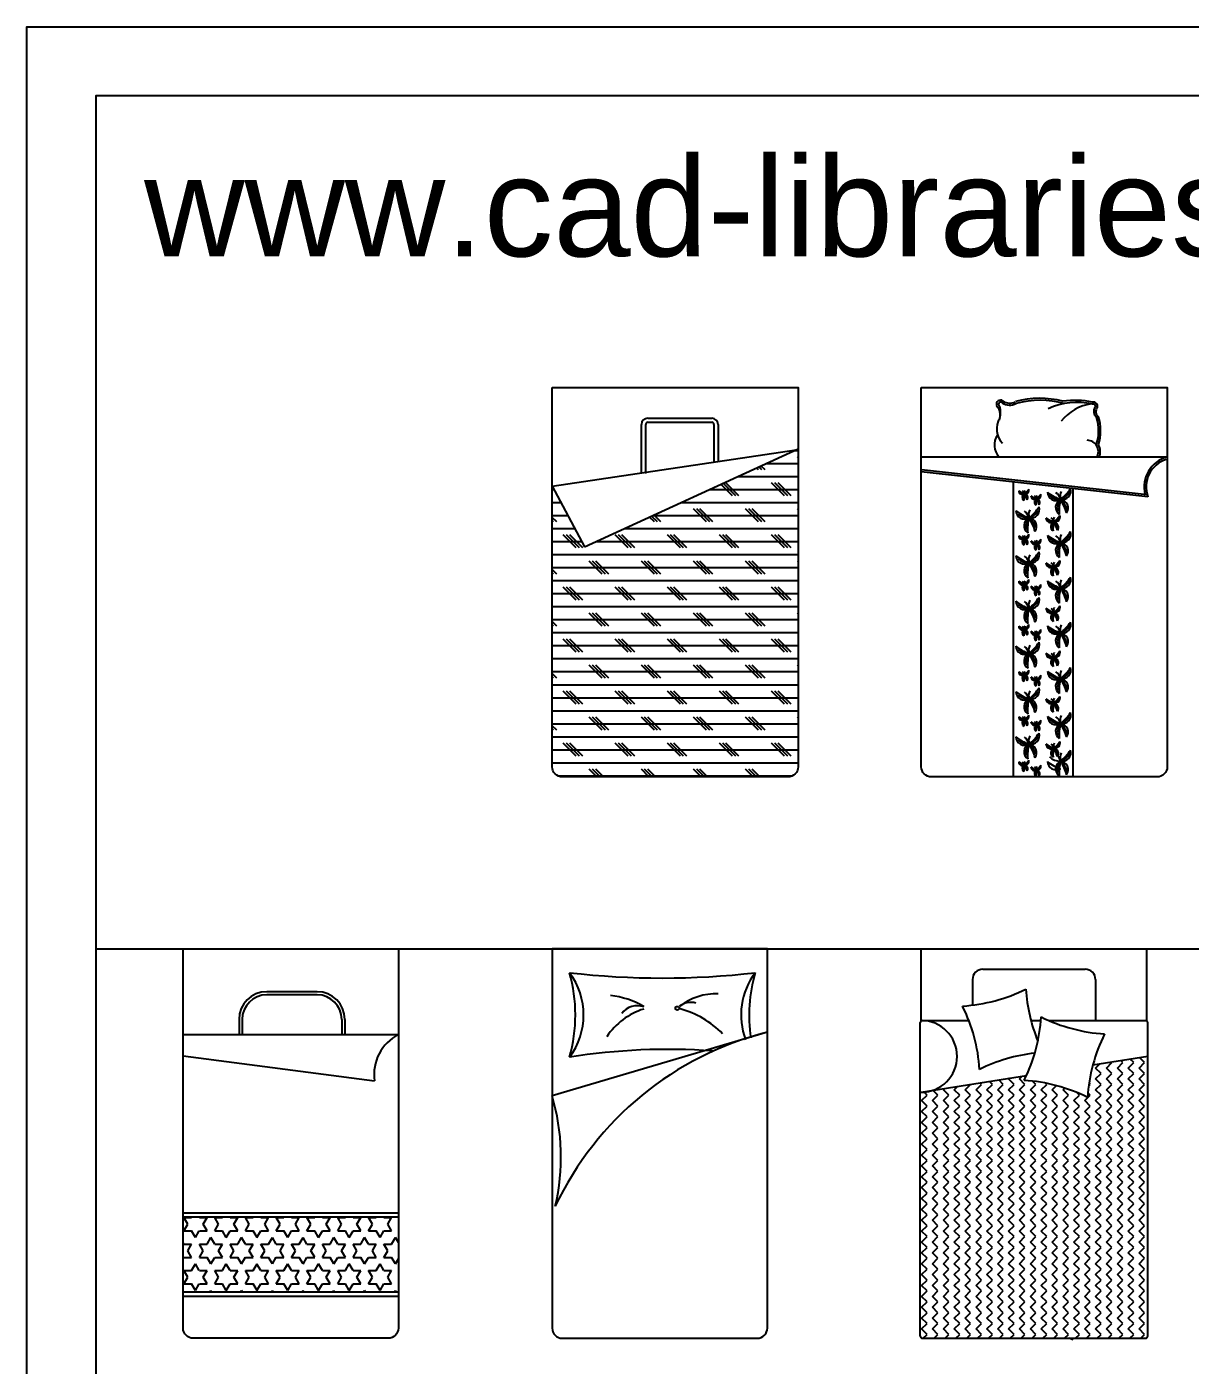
# Model space of a CAD drawing. Header units: inches. Extents: x 8.1 to 50.6, y 12.7 to 37.5.
# Drawn here: x 8.05 to 13.72, y 30.99 to 37.52 of the extents above; entities that cross this region are included whole.
import ezdxf

# ---------------------------------------------------------------- set-up
doc = ezdxf.new("R2010")
doc.units = ezdxf.units.IN
doc.header["$MEASUREMENT"] = 0
for name, color, linetype in [('1', 1, 'Continuous'), ('4', 4, 'Continuous'), ('8', 8, 'Continuous'), ('kadrbm', 4, 'Continuous')]:
    doc.layers.add(name, color=color, linetype=linetype)
doc.styles.add('bmmm', font='swissel.ttf')

# ---------------------------------------------------------------- blocks, each defined once
blk = doc.blocks.new('kadrbm')
at = {"layer": 'kadrbm', "color": 4}
blk.add_lwpolyline([(0, 0), (0, 24.7972), (21, 24.7972), (21, 0), (0, 0)], close=True, dxfattribs=at)
blk.add_lwpolyline([(20.6631, 0.3257), (20.6631, 24.4603), (0.3369, 24.4603), (0.3369, 0.3257), (20.6631, 0.3257)], dxfattribs=at)
at = {"layer": 'kadrbm', "color": 211, "true_color": 0xf674fb, "style": 'bmmm'}
blk.add_text('www.cad-libraries.blogspot.com', height=0.485134, dxfattribs=at).set_placement((0.5726, 23.6772))

msp = doc.modelspace()

# ---------------------------------------------------------------- hatches: boundary and pattern name
at = {"layer": '4'}
h = msp.add_hatch(dxfattribs=at)
h.set_pattern_fill('CORK', color=256, scale=0.02, style=0)
h.set_pattern_definition([(0, (-91.66413, 53.55338), (0, 0.0635), []), (135, (-91.63238, 53.52163), (-0.12700005, -0.12700005), [0.0898026, -0.0898026]), (135, (-91.6165, 53.52163), (-0.12700005, -0.12700005), [0.0898026, -0.0898026]), (135, (-91.60063, 53.52163), (-0.12700005, -0.12700005), [0.0898026, -0.0898026])])
h.paths.add_polyline_path([(11.8122, 35.4638), (10.7703, 34.9855), (10.6122, 35.2814), (10.6122, 33.9129, 0.414214), (10.6622, 33.8629), (11.7622, 33.8629, 0.414214), (11.8122, 33.9129)])
at = {"layer": '8'}
h = msp.add_hatch(dxfattribs=at)
h.set_pattern_fill('ZIGZAG', color=256, scale=0.3, angle=45, style=0)
h.set_pattern_definition([(45, (115.61655, -9.40015), (4e-18, 0.053033009), [0.0375, -0.0375]), (135, (115.643068, -9.373635), (-0.053033009, 4e-18), [0.0375, -0.0375])])
h.paths.add_polyline_path([(13.5172, 32.5007), (13.2493, 32.4581, 0.049682), (13.2235, 32.3, 0.1), (12.9144, 32.3829, 0.008155), (12.9258, 32.4067), (12.4665, 32.3336, -0.079048), (12.4122, 32.3249), (12.4122, 31.1263, 0.131652), (12.4172, 31.1249), (13.5072, 31.1249, 0.414214), (13.5172, 31.1349)])
h = msp.add_hatch(dxfattribs=at)
h.set_pattern_fill('STARS', color=256, scale=0.3, style=0)
h.set_pattern_definition([(0, (115.61655, -9.40015), (0, 0.064951905), [0.0375, -0.0375]), (60, (115.61655, -9.40015), (-0.05625, 0.032475953), [0.0375, -0.0375]), (120, (115.6353, -9.367676), (-0.05625, -0.032475953), [0.0375, -0.0375])])
h.paths.add_polyline_path([(9.8622, 31.7173), (8.8122, 31.7173), (8.8122, 31.351), (9.8622, 31.351)])

# ---------------------------------------------------------------- linework, layer by layer
at = {"layer": '1'}
msp.add_line((8.3869, 33.0249), (28.7131, 33.0249), dxfattribs=at)
at = {"layer": '4'}
for p, q in [((11.0476, 35.3424), (11.0476, 35.5827)), ((11.0686, 35.3424), (11.0686, 35.5827)), ((11.0791, 35.6127), (11.3903, 35.6127)), ((11.0791, 35.5927), (11.3903, 35.5927)), ((11.4008, 35.5827), (11.4008, 35.3998)), ((11.4218, 35.5827), (11.4218, 35.3998)), ((10.6122, 35.2814), (11.803, 35.4579)), ((10.7703, 34.9855), (11.8122, 35.4638)), ((13.6122, 35.4233), (12.4122, 35.4233)), ((13.5179, 35.2297), (12.4122, 35.351)), ((13.5146, 35.2398), (12.4132, 35.3607)), ((10.6122, 35.2814), (10.7703, 34.9855)), ((12.8626, 33.8629), (12.8626, 35.302)), ((13.1537, 33.8629), (13.1537, 35.2701)), ((10.6122, 33.0249), (10.6122, 31.1749)), ((11.6622, 33.0249), (10.6122, 33.0249)), ((11.6622, 31.1749), (11.6622, 33.0249)), ((12.4122, 33.0249), (13.5122, 33.0249)), ((12.4122, 32.6736), (12.4122, 33.0249)), ((13.5122, 32.6736), (13.5122, 33.0249)), ((12.7122, 32.9249), (13.2122, 32.9249)), ((12.6622, 32.8749), (12.6622, 32.7499)), ((13.2622, 32.8749), (13.2622, 32.6749)), ((9.4661, 32.8151), (9.2225, 32.8151)), ((9.4661, 32.8001), (9.2225, 32.8001)), ((9.0853, 32.6801), (9.0853, 32.6067)), ((9.1003, 32.6801), (9.1003, 32.6067)), ((9.5861, 32.6801), (9.5861, 32.6067)), ((9.6011, 32.6801), (9.6011, 32.6067)), ((12.4072, 31.1349), (12.4072, 32.6649)), ((12.4172, 32.6749), (12.6447, 32.6749)), ((12.9474, 32.6749), (12.996, 32.6749)), ((13.0338, 32.6749), (13.5072, 32.6749)), ((13.5172, 31.1349), (13.5172, 32.6649)), ((8.8122, 32.6067), (9.8636, 32.6067)), ((11.6622, 32.6174), (10.6122, 32.3079)), ((8.8122, 32.502), (9.7459, 32.3802)), ((13.2493, 32.4581), (13.5172, 32.5007)), ((12.4122, 32.3249), (12.9258, 32.4067)), ((8.8122, 31.7373), (9.8636, 31.7373)), ((8.8122, 31.7173), (9.8636, 31.7173)), ((8.8122, 31.351), (9.8636, 31.351)), ((8.8122, 31.331), (9.8636, 31.331)), ((10.6622, 31.1249), (11.6122, 31.1249)), ((12.4172, 31.1249), (13.5072, 31.1249)), ((13.1534, 31.1173), (13.1319, 31.1249))]:
    msp.add_line(p, q, dxfattribs=at)
for points in [[(10.6122, 35.7629), (11.8122, 35.7629), (11.8122, 33.9129, -0.414214), (11.7622, 33.8629), (10.6622, 33.8629, -0.414214), (10.6122, 33.9129), (10.6122, 35.7629)], [(12.4122, 35.7629), (13.6122, 35.7629), (13.6122, 33.9129, -0.414214), (13.5622, 33.8629), (12.4622, 33.8629, -0.414214), (12.4122, 33.9129), (12.4122, 35.7629)], [(8.8122, 33.0249), (9.8622, 33.0249), (9.8622, 31.1749, -0.414214), (9.8122, 31.1249), (8.8622, 31.1249, -0.414214), (8.8122, 31.1749), (8.8122, 33.0249)]]:
    msp.add_lwpolyline(points, format="xyb", dxfattribs=at)
msp.add_circle((11.2226, 32.7346), 0.00906, dxfattribs=at)
for centre, radius, start, end in [((12.7994, 35.6803), 0.0206, 38.30006, 246.53068), ((12.7994, 35.6803), 0.0109, 38.30006, 246.53068), ((12.699, 35.6254), 0.099, 0.28772, 21.35914), ((12.6948, 35.6394), 0.1048, 340.60084, 17.15126), ((12.8431, 35.7478), 0.0709, 238.98367, 296.69664), ((12.8431, 35.7478), 0.0612, 238.98367, 296.69664), ((12.9908, 35.2646), 0.4453, 75.34755, 105.42569), ((12.9908, 35.2646), 0.4356, 74.23154, 105.42569), ((13.1741, 35.3489), 0.3411, 77.51008, 114.73436), ((13.2762, 35.4545), 0.2311, 98.60738, 141.43055), ((13.1649, 35.2606), 0.4391, 79.1059, 98.0403), ((13.2507, 35.6707), 0.0116, 345.96566, 104.06748), ((13.2507, 35.6707), 0.0213, 345.96566, 97.42674), ((13.2874, 35.6451), 0.0342, 138.19907, 234.48857), ((13.2931, 35.6451), 0.0298, 136.84006, 236.92309), ((12.8771, 35.5596), 0.0971, 146.2053, 225.21617), ((13.058, 35.5518), 0.2195, 341.41502, 17.33895), ((13.058, 35.5518), 0.2292, 342.58838, 17.33895), ((12.8563, 35.4824), 0.087, 146.81272, 222.27873), ((13.221, 35.4503), 0.055, 329.42427, 89.0407), ((13.221, 35.4503), 0.0647, 335.286, 30.56216), ((13.6494, 35.2782), 0.1498, 104.38412, 194.38412), ((13.6494, 35.2782), 0.1401, 107.47285, 200.2425), ((12.9062, 35.2595), 0.0184, 182.5352, 300.61351), ((12.9443, 35.3302), 0.0911, 231.69995, 251.73077), ((12.8935, 35.2399), 0.0218, 10.09574, 55.44679), ((12.9365, 35.2506), 0.0218, 152.35188, 197.70293), ((12.86, 35.316), 0.0911, 307.31668, 327.3475), ((12.919, 35.2616), 0.0184, 258.43394, 16.51225), ((12.9066, 35.2732), 0.031, 286.76746, 333.58406), ((12.9629, 35.384), 0.2109, 307.31668, 327.3475), ((13.0996, 35.2581), 0.0426, 258.43394, 16.51225), ((12.9142, 35.2745), 0.031, 225.46339, 272.27999), ((12.9236, 35.2269), 0.0184, 115.55011, 233.62842), ((12.9405, 35.2252), 0.031, 143.88363, 190.70023), ((13.0035, 35.2192), 0.0911, 164.43285, 184.46367), ((12.8402, 35.1918), 0.0911, 14.58378, 34.6146), ((12.9132, 35.2252), 0.0184, 325.41903, 83.49734), ((12.8978, 35.218), 0.031, 8.34722, 55.16382), ((13.0032, 35.306), 0.0911, 231.69995, 251.73077), ((12.9652, 35.2353), 0.0184, 182.5352, 300.61351), ((12.9731, 35.2504), 0.031, 225.46339, 272.27999), ((12.9825, 35.2028), 0.0184, 115.55011, 233.62842), ((12.9524, 35.2158), 0.0218, 10.09574, 55.44679), ((12.9995, 35.201), 0.031, 143.88363, 190.70023), ((13.0624, 35.195), 0.0911, 164.43285, 184.46367), ((12.9955, 35.2264), 0.0218, 152.35188, 197.70293), ((12.9189, 35.2919), 0.0911, 307.31668, 327.3475), ((12.8991, 35.1677), 0.0911, 14.58378, 34.6146), ((12.9779, 35.2375), 0.0184, 258.43394, 16.51225), ((12.9721, 35.201), 0.0184, 325.41903, 83.49734), ((12.9655, 35.2491), 0.031, 286.76746, 333.58406), ((12.9567, 35.1938), 0.031, 8.34722, 55.16382), ((13.1582, 35.4168), 0.2109, 231.69995, 251.73077), ((13.07, 35.2532), 0.0426, 182.5352, 300.61351), ((13.0885, 35.288), 0.0718, 225.46339, 272.27999), ((13.1102, 35.1778), 0.0426, 115.55011, 233.62842), ((13.0406, 35.208), 0.0505, 10.09574, 55.44679), ((13.1494, 35.1738), 0.0718, 143.88363, 190.70023), ((13.2952, 35.1599), 0.2109, 164.43285, 184.46367), ((13.1401, 35.2326), 0.0505, 152.35188, 197.70293), ((12.9172, 35.0965), 0.2109, 14.58378, 34.6146), ((13.0862, 35.1738), 0.0426, 325.41903, 83.49734), ((13.0708, 35.285), 0.0718, 286.76746, 333.58406), ((13.0504, 35.1571), 0.0718, 8.34722, 55.16382), ((13.0046, 35.327), 0.2109, 231.69995, 251.73077), ((12.9164, 35.1633), 0.0426, 182.5352, 300.61351), ((12.9349, 35.1982), 0.0718, 225.46339, 272.27999), ((12.9566, 35.088), 0.0426, 115.55011, 233.62842), ((12.887, 35.1181), 0.0505, 10.09574, 55.44679), ((12.9958, 35.0839), 0.0718, 143.88363, 190.70023), ((13.1416, 35.0701), 0.2109, 164.43285, 184.46367), ((12.9865, 35.1428), 0.0505, 152.35188, 197.70293), ((12.8093, 35.2942), 0.2109, 307.31668, 327.3475), ((12.7636, 35.0067), 0.2109, 14.58378, 34.6146), ((12.946, 35.1683), 0.0426, 258.43394, 16.51225), ((12.9326, 35.084), 0.0426, 325.41903, 83.49734), ((12.8968, 35.0673), 0.0718, 8.34722, 55.16382), ((12.9172, 35.1952), 0.0718, 286.76746, 333.58406), ((13.046, 35.1285), 0.0256, 182.5352, 300.61351), ((13.0988, 35.2267), 0.1265, 231.69995, 251.73077), ((13.0283, 35.1014), 0.0303, 10.09574, 55.44679), ((13.088, 35.1162), 0.0303, 152.35188, 197.70293), ((12.9817, 35.207), 0.1265, 307.31668, 327.3475), ((13.0637, 35.1315), 0.0256, 258.43394, 16.51225), ((13.0464, 35.1476), 0.0431, 286.76746, 333.58406), ((13.057, 35.1494), 0.0431, 225.46339, 272.27999), ((13.0701, 35.0833), 0.0256, 115.55011, 233.62842), ((13.0936, 35.0809), 0.0431, 143.88363, 190.70023), ((13.1811, 35.0726), 0.1265, 164.43285, 184.46367), ((12.9543, 35.0345), 0.1265, 14.58378, 34.6146), ((13.0557, 35.0809), 0.0256, 325.41903, 83.49734), ((13.0342, 35.0709), 0.0431, 8.34722, 55.16382), ((12.9443, 35.1108), 0.0911, 231.69995, 251.73077), ((12.9062, 35.0401), 0.0184, 182.5352, 300.61351), ((12.9142, 35.0552), 0.031, 225.46339, 272.27999), ((12.9236, 35.0076), 0.0184, 115.55011, 233.62842), ((12.8935, 35.0206), 0.0218, 10.09574, 55.44679), ((12.9405, 35.0058), 0.031, 143.88363, 190.70023), ((13.0035, 34.9999), 0.0911, 164.43285, 184.46367), ((12.9365, 35.0313), 0.0218, 152.35188, 197.70293), ((12.86, 35.0967), 0.0911, 307.31668, 327.3475), ((12.8402, 34.9725), 0.0911, 14.58378, 34.6146), ((12.919, 35.0423), 0.0184, 258.43394, 16.51225), ((12.9132, 35.0059), 0.0184, 325.41903, 83.49734), ((12.9066, 35.0539), 0.031, 286.76746, 333.58406), ((12.8978, 34.9987), 0.031, 8.34722, 55.16382), ((12.9652, 35.016), 0.0184, 182.5352, 300.61351), ((13.0032, 35.0867), 0.0911, 231.69995, 251.73077), ((12.9731, 35.0311), 0.031, 225.46339, 272.27999), ((12.9825, 34.9835), 0.0184, 115.55011, 233.62842), ((12.9524, 34.9965), 0.0218, 10.09574, 55.44679), ((12.9995, 34.9817), 0.031, 143.88363, 190.70023), ((13.0624, 34.9757), 0.0911, 164.43285, 184.46367), ((12.9955, 35.0071), 0.0218, 152.35188, 197.70293), ((12.9189, 35.0725), 0.0911, 307.31668, 327.3475), ((12.8991, 34.9483), 0.0911, 14.58378, 34.6146), ((12.9779, 35.0181), 0.0184, 258.43394, 16.51225), ((12.9721, 34.9817), 0.0184, 325.41903, 83.49734), ((12.9655, 35.0298), 0.031, 286.76746, 333.58406), ((12.9567, 34.9745), 0.031, 8.34722, 55.16382), ((13.07, 35.0432), 0.0426, 182.5352, 300.61351), ((13.1582, 35.2068), 0.2109, 231.69995, 251.73077), ((13.0885, 35.078), 0.0718, 225.46339, 272.27999), ((13.1102, 34.9678), 0.0426, 115.55011, 233.62842), ((13.0406, 34.998), 0.0505, 10.09574, 55.44679), ((13.1494, 34.9638), 0.0718, 143.88363, 190.70023), ((13.2952, 34.9499), 0.2109, 164.43285, 184.46367), ((13.1401, 35.0226), 0.0505, 152.35188, 197.70293), ((12.9629, 35.174), 0.2109, 307.31668, 327.3475), ((12.9172, 34.8865), 0.2109, 14.58378, 34.6146), ((13.0862, 34.9638), 0.0426, 325.41903, 83.49734), ((13.0996, 35.0481), 0.0426, 258.43394, 16.51225), ((13.0708, 35.075), 0.0718, 286.76746, 333.58406), ((13.0504, 34.9472), 0.0718, 8.34722, 55.16382), ((12.9164, 34.944), 0.0426, 182.5352, 300.61351), ((13.0046, 35.1076), 0.2109, 231.69995, 251.73077), ((12.887, 34.8988), 0.0505, 10.09574, 55.44679), ((12.9865, 34.9235), 0.0505, 152.35188, 197.70293), ((12.8093, 35.0749), 0.2109, 307.31668, 327.3475), ((12.946, 34.949), 0.0426, 258.43394, 16.51225), ((12.9172, 34.9759), 0.0718, 286.76746, 333.58406), ((12.9349, 34.9789), 0.0718, 225.46339, 272.27999), ((12.9566, 34.8687), 0.0426, 115.55011, 233.62842), ((12.9958, 34.8646), 0.0718, 143.88363, 190.70023), ((13.1416, 34.8508), 0.2109, 164.43285, 184.46367), ((12.7636, 34.7874), 0.2109, 14.58378, 34.6146), ((12.9326, 34.8647), 0.0426, 325.41903, 83.49734), ((12.8968, 34.848), 0.0718, 8.34722, 55.16382), ((13.0988, 35.0073), 0.1265, 231.69995, 251.73077), ((13.046, 34.9092), 0.0256, 182.5352, 300.61351), ((13.057, 34.9301), 0.0431, 225.46339, 272.27999), ((13.0701, 34.864), 0.0256, 115.55011, 233.62842), ((13.0283, 34.8821), 0.0303, 10.09574, 55.44679), ((13.0936, 34.8615), 0.0431, 143.88363, 190.70023), ((13.1811, 34.8532), 0.1265, 164.43285, 184.46367), ((13.088, 34.8968), 0.0303, 152.35188, 197.70293), ((12.9817, 34.9877), 0.1265, 307.31668, 327.3475), ((12.9543, 34.8152), 0.1265, 14.58378, 34.6146), ((13.0557, 34.8616), 0.0256, 325.41903, 83.49734), ((13.0637, 34.9122), 0.0256, 258.43394, 16.51225), ((13.0464, 34.9283), 0.0431, 286.76746, 333.58406), ((13.0342, 34.8516), 0.0431, 8.34722, 55.16382), ((12.9062, 34.818), 0.0184, 182.5352, 300.61351), ((12.9443, 34.8887), 0.0911, 231.69995, 251.73077), ((12.9142, 34.833), 0.031, 225.46339, 272.27999), ((12.9236, 34.7854), 0.0184, 115.55011, 233.62842), ((12.8935, 34.7984), 0.0218, 10.09574, 55.44679), ((12.9405, 34.7837), 0.031, 143.88363, 190.70023), ((13.0035, 34.7777), 0.0911, 164.43285, 184.46367), ((12.9365, 34.8091), 0.0218, 152.35188, 197.70293), ((12.86, 34.8745), 0.0911, 307.31668, 327.3475), ((12.8402, 34.7503), 0.0911, 14.58378, 34.6146), ((12.919, 34.8201), 0.0184, 258.43394, 16.51225), ((12.9132, 34.7837), 0.0184, 325.41903, 83.49734), ((12.9066, 34.8317), 0.031, 286.76746, 333.58406), ((12.8978, 34.7765), 0.031, 8.34722, 55.16382), ((12.9189, 34.8504), 0.0911, 307.31668, 327.3475), ((12.9779, 34.796), 0.0184, 258.43394, 16.51225), ((13.07, 34.821), 0.0426, 182.5352, 300.61351), ((13.1582, 34.9846), 0.2109, 231.69995, 251.73077), ((13.0885, 34.8558), 0.0718, 225.46339, 272.27999), ((13.0406, 34.7758), 0.0505, 10.09574, 55.44679), ((13.1401, 34.8004), 0.0505, 152.35188, 197.70293), ((12.9629, 34.9518), 0.2109, 307.31668, 327.3475), ((13.0996, 34.826), 0.0426, 258.43394, 16.51225), ((13.0708, 34.8529), 0.0718, 286.76746, 333.58406), ((12.8093, 34.8527), 0.2109, 307.31668, 327.3475), ((12.946, 34.7268), 0.0426, 258.43394, 16.51225), ((12.9652, 34.7938), 0.0184, 182.5352, 300.61351), ((13.0032, 34.8645), 0.0911, 231.69995, 251.73077), ((12.9731, 34.8089), 0.031, 225.46339, 272.27999), ((12.9825, 34.7613), 0.0184, 115.55011, 233.62842), ((12.9524, 34.7743), 0.0218, 10.09574, 55.44679), ((12.9995, 34.7595), 0.031, 143.88363, 190.70023), ((13.0624, 34.7536), 0.0911, 164.43285, 184.46367), ((12.9955, 34.7849), 0.0218, 152.35188, 197.70293), ((12.8991, 34.7262), 0.0911, 14.58378, 34.6146), ((12.9721, 34.7595), 0.0184, 325.41903, 83.49734), ((12.9655, 34.8076), 0.031, 286.76746, 333.58406), ((12.9567, 34.7524), 0.031, 8.34722, 55.16382), ((13.1102, 34.7457), 0.0426, 115.55011, 233.62842), ((13.1494, 34.7416), 0.0718, 143.88363, 190.70023), ((13.2952, 34.7278), 0.2109, 164.43285, 184.46367), ((12.9172, 34.6643), 0.2109, 14.58378, 34.6146), ((13.0862, 34.7416), 0.0426, 325.41903, 83.49734), ((13.0504, 34.725), 0.0718, 8.34722, 55.16382), ((13.0046, 34.8855), 0.2109, 231.69995, 251.73077), ((12.9164, 34.7218), 0.0426, 182.5352, 300.61351), ((12.9349, 34.7567), 0.0718, 225.46339, 272.27999), ((12.9566, 34.6465), 0.0426, 115.55011, 233.62842), ((12.887, 34.6766), 0.0505, 10.09574, 55.44679), ((12.9958, 34.6424), 0.0718, 143.88363, 190.70023), ((13.1416, 34.6286), 0.2109, 164.43285, 184.46367), ((12.9865, 34.7013), 0.0505, 152.35188, 197.70293), ((12.7636, 34.5652), 0.2109, 14.58378, 34.6146), ((12.9326, 34.6425), 0.0426, 325.41903, 83.49734), ((12.8968, 34.6258), 0.0718, 8.34722, 55.16382), ((12.9172, 34.7537), 0.0718, 286.76746, 333.58406), ((13.046, 34.687), 0.0256, 182.5352, 300.61351), ((13.0988, 34.7852), 0.1265, 231.69995, 251.73077), ((13.057, 34.7079), 0.0431, 225.46339, 272.27999), ((13.0283, 34.6599), 0.0303, 10.09574, 55.44679), ((13.088, 34.6747), 0.0303, 152.35188, 197.70293), ((12.9817, 34.7655), 0.1265, 307.31668, 327.3475), ((13.0637, 34.69), 0.0256, 258.43394, 16.51225), ((13.0464, 34.7061), 0.0431, 286.76746, 333.58406), ((12.86, 34.6552), 0.0911, 307.31668, 327.3475), ((12.919, 34.6008), 0.0184, 258.43394, 16.51225), ((13.0701, 34.6418), 0.0256, 115.55011, 233.62842), ((13.0936, 34.6394), 0.0431, 143.88363, 190.70023), ((13.1811, 34.6311), 0.1265, 164.43285, 184.46367), ((12.9543, 34.593), 0.1265, 14.58378, 34.6146), ((13.0557, 34.6394), 0.0256, 325.41903, 83.49734), ((13.0342, 34.6294), 0.0431, 8.34722, 55.16382), ((13.1401, 34.5811), 0.0505, 152.35188, 197.70293), ((12.9629, 34.7325), 0.2109, 307.31668, 327.3475), ((13.0996, 34.6066), 0.0426, 258.43394, 16.51225), ((12.9443, 34.6693), 0.0911, 231.69995, 251.73077), ((12.9062, 34.5987), 0.0184, 182.5352, 300.61351), ((12.9142, 34.6137), 0.031, 225.46339, 272.27999), ((12.9236, 34.5661), 0.0184, 115.55011, 233.62842), ((12.8935, 34.5791), 0.0218, 10.09574, 55.44679), ((12.9405, 34.5643), 0.031, 143.88363, 190.70023), ((13.0035, 34.5584), 0.0911, 164.43285, 184.46367), ((12.9365, 34.5898), 0.0218, 152.35188, 197.70293), ((12.8402, 34.531), 0.0911, 14.58378, 34.6146), ((12.9132, 34.5644), 0.0184, 325.41903, 83.49734), ((12.9066, 34.6124), 0.031, 286.76746, 333.58406), ((12.8978, 34.5572), 0.031, 8.34722, 55.16382), ((12.9652, 34.5745), 0.0184, 182.5352, 300.61351), ((13.0032, 34.6452), 0.0911, 231.69995, 251.73077), ((12.9731, 34.5896), 0.031, 225.46339, 272.27999), ((12.9825, 34.542), 0.0184, 115.55011, 233.62842), ((12.9524, 34.555), 0.0218, 10.09574, 55.44679), ((12.9995, 34.5402), 0.031, 143.88363, 190.70023), ((13.0624, 34.5342), 0.0911, 164.43285, 184.46367), ((12.9955, 34.5656), 0.0218, 152.35188, 197.70293), ((12.9189, 34.631), 0.0911, 307.31668, 327.3475), ((12.8991, 34.5068), 0.0911, 14.58378, 34.6146), ((12.9779, 34.5766), 0.0184, 258.43394, 16.51225), ((12.9721, 34.5402), 0.0184, 325.41903, 83.49734), ((12.9655, 34.5883), 0.031, 286.76746, 333.58406), ((12.9567, 34.533), 0.031, 8.34722, 55.16382), ((13.07, 34.6017), 0.0426, 182.5352, 300.61351), ((13.1582, 34.7653), 0.2109, 231.69995, 251.73077), ((13.0885, 34.6365), 0.0718, 225.46339, 272.27999), ((13.1102, 34.5263), 0.0426, 115.55011, 233.62842), ((13.0406, 34.5565), 0.0505, 10.09574, 55.44679), ((13.1494, 34.5223), 0.0718, 143.88363, 190.70023), ((13.2952, 34.5084), 0.2109, 164.43285, 184.46367), ((12.9172, 34.445), 0.2109, 14.58378, 34.6146), ((13.0862, 34.5223), 0.0426, 325.41903, 83.49734), ((13.0708, 34.6335), 0.0718, 286.76746, 333.58406), ((13.0504, 34.5057), 0.0718, 8.34722, 55.16382), ((12.9164, 34.5025), 0.0426, 182.5352, 300.61351), ((13.0046, 34.6661), 0.2109, 231.69995, 251.73077), ((12.9349, 34.5374), 0.0718, 225.46339, 272.27999), ((12.887, 34.4573), 0.0505, 10.09574, 55.44679), ((12.9865, 34.482), 0.0505, 152.35188, 197.70293), ((12.8093, 34.6334), 0.2109, 307.31668, 327.3475), ((12.946, 34.5075), 0.0426, 258.43394, 16.51225), ((12.9172, 34.5344), 0.0718, 286.76746, 333.58406), ((12.9817, 34.5462), 0.1265, 307.31668, 327.3475), ((13.0637, 34.4707), 0.0256, 258.43394, 16.51225), ((12.9566, 34.4272), 0.0426, 115.55011, 233.62842), ((12.9958, 34.4231), 0.0718, 143.88363, 190.70023), ((13.1416, 34.4093), 0.2109, 164.43285, 184.46367), ((12.7636, 34.3459), 0.2109, 14.58378, 34.6146), ((12.9326, 34.4232), 0.0426, 325.41903, 83.49734), ((12.8968, 34.4065), 0.0718, 8.34722, 55.16382), ((13.0988, 34.5658), 0.1265, 231.69995, 251.73077), ((13.046, 34.4677), 0.0256, 182.5352, 300.61351), ((13.057, 34.4886), 0.0431, 225.46339, 272.27999), ((13.0701, 34.4225), 0.0256, 115.55011, 233.62842), ((13.0283, 34.4406), 0.0303, 10.09574, 55.44679), ((13.0936, 34.42), 0.0431, 143.88363, 190.70023), ((13.1811, 34.4117), 0.1265, 164.43285, 184.46367), ((13.088, 34.4553), 0.0303, 152.35188, 197.70293), ((12.9543, 34.3737), 0.1265, 14.58378, 34.6146), ((13.0557, 34.4201), 0.0256, 325.41903, 83.49734), ((13.0464, 34.4868), 0.0431, 286.76746, 333.58406), ((13.0342, 34.4101), 0.0431, 8.34722, 55.16382), ((12.9443, 34.4472), 0.0911, 231.69995, 251.73077), ((12.9062, 34.3765), 0.0184, 182.5352, 300.61351), ((12.9142, 34.3915), 0.031, 225.46339, 272.27999), ((12.9236, 34.3439), 0.0184, 115.55011, 233.62842), ((12.8935, 34.357), 0.0218, 10.09574, 55.44679), ((12.9405, 34.3422), 0.031, 143.88363, 190.70023), ((13.0035, 34.3362), 0.0911, 164.43285, 184.46367), ((12.9365, 34.3676), 0.0218, 152.35188, 197.70293), ((12.86, 34.433), 0.0911, 307.31668, 327.3475), ((12.8402, 34.3088), 0.0911, 14.58378, 34.6146), ((12.919, 34.3786), 0.0184, 258.43394, 16.51225), ((12.9132, 34.3422), 0.0184, 325.41903, 83.49734), ((12.9066, 34.3902), 0.031, 286.76746, 333.58406), ((12.8978, 34.335), 0.031, 8.34722, 55.16382), ((12.9652, 34.3523), 0.0184, 182.5352, 300.61351), ((13.0032, 34.423), 0.0911, 231.69995, 251.73077), ((12.9731, 34.3674), 0.031, 225.46339, 272.27999), ((12.9524, 34.3328), 0.0218, 10.09574, 55.44679), ((12.9955, 34.3434), 0.0218, 152.35188, 197.70293), ((12.9189, 34.4089), 0.0911, 307.31668, 327.3475), ((12.9779, 34.3545), 0.0184, 258.43394, 16.51225), ((12.9655, 34.3661), 0.031, 286.76746, 333.58406), ((13.07, 34.3795), 0.0426, 182.5352, 300.61351), ((13.1582, 34.5431), 0.2109, 231.69995, 251.73077), ((13.0885, 34.4143), 0.0718, 225.46339, 272.27999), ((13.1102, 34.3042), 0.0426, 115.55011, 233.62842), ((13.0406, 34.3343), 0.0505, 10.09574, 55.44679), ((13.1494, 34.3001), 0.0718, 143.88363, 190.70023), ((13.2952, 34.2863), 0.2109, 164.43285, 184.46367), ((13.1401, 34.3589), 0.0505, 152.35188, 197.70293), ((12.9629, 34.5103), 0.2109, 307.31668, 327.3475), ((12.9172, 34.2228), 0.2109, 14.58378, 34.6146), ((13.0862, 34.3001), 0.0426, 325.41903, 83.49734), ((13.0996, 34.3845), 0.0426, 258.43394, 16.51225), ((13.0708, 34.4114), 0.0718, 286.76746, 333.58406), ((13.0504, 34.2835), 0.0718, 8.34722, 55.16382), ((13.0046, 34.444), 0.2109, 231.69995, 251.73077), ((12.9164, 34.2804), 0.0426, 182.5352, 300.61351), ((12.9865, 34.2598), 0.0505, 152.35188, 197.70293), ((12.8093, 34.4112), 0.2109, 307.31668, 327.3475), ((12.946, 34.2853), 0.0426, 258.43394, 16.51225), ((12.9172, 34.3122), 0.0718, 286.76746, 333.58406), ((12.9825, 34.3198), 0.0184, 115.55011, 233.62842), ((12.9995, 34.318), 0.031, 143.88363, 190.70023), ((13.0624, 34.3121), 0.0911, 164.43285, 184.46367), ((12.8991, 34.2847), 0.0911, 14.58378, 34.6146), ((12.9721, 34.318), 0.0184, 325.41903, 83.49734), ((12.9567, 34.3109), 0.031, 8.34722, 55.16382), ((12.9349, 34.3152), 0.0718, 225.46339, 272.27999), ((12.9566, 34.205), 0.0426, 115.55011, 233.62842), ((12.887, 34.2351), 0.0505, 10.09574, 55.44679), ((12.9958, 34.2009), 0.0718, 143.88363, 190.70023), ((13.1416, 34.1871), 0.2109, 164.43285, 184.46367), ((12.7636, 34.1237), 0.2109, 14.58378, 34.6146), ((12.9326, 34.201), 0.0426, 325.41903, 83.49734), ((12.8968, 34.1843), 0.0718, 8.34722, 55.16382), ((13.0988, 34.3437), 0.1265, 231.69995, 251.73077), ((13.046, 34.2455), 0.0256, 182.5352, 300.61351), ((13.057, 34.2664), 0.0431, 225.46339, 272.27999), ((13.0701, 34.2003), 0.0256, 115.55011, 233.62842), ((13.0283, 34.2184), 0.0303, 10.09574, 55.44679), ((13.0936, 34.1979), 0.0431, 143.88363, 190.70023), ((13.1811, 34.1896), 0.1265, 164.43285, 184.46367), ((13.088, 34.2332), 0.0303, 152.35188, 197.70293), ((12.9817, 34.324), 0.1265, 307.31668, 327.3475), ((12.9543, 34.1515), 0.1265, 14.58378, 34.6146), ((13.0557, 34.1979), 0.0256, 325.41903, 83.49734), ((13.0637, 34.2485), 0.0256, 258.43394, 16.51225), ((13.0464, 34.2646), 0.0431, 286.76746, 333.58406), ((13.0342, 34.1879), 0.0431, 8.34722, 55.16382), ((12.9062, 34.1572), 0.0184, 182.5352, 300.61351), ((12.9443, 34.2278), 0.0911, 231.69995, 251.73077), ((12.9142, 34.1722), 0.031, 225.46339, 272.27999), ((12.8935, 34.1376), 0.0218, 10.09574, 55.44679), ((12.9365, 34.1483), 0.0218, 152.35188, 197.70293), ((12.86, 34.2137), 0.0911, 307.31668, 327.3475), ((12.919, 34.1593), 0.0184, 258.43394, 16.51225), ((12.9066, 34.1709), 0.031, 286.76746, 333.58406), ((13.1582, 34.3238), 0.2109, 231.69995, 251.73077), ((13.07, 34.1602), 0.0426, 182.5352, 300.61351), ((13.0406, 34.115), 0.0505, 10.09574, 55.44679), ((13.1401, 34.1396), 0.0505, 152.35188, 197.70293), ((12.9629, 34.291), 0.2109, 307.31668, 327.3475), ((13.0996, 34.1651), 0.0426, 258.43394, 16.51225), ((13.0708, 34.192), 0.0718, 286.76746, 333.58406), ((12.9236, 34.1246), 0.0184, 115.55011, 233.62842), ((12.9405, 34.1228), 0.031, 143.88363, 190.70023), ((13.0035, 34.1169), 0.0911, 164.43285, 184.46367), ((12.8402, 34.0895), 0.0911, 14.58378, 34.6146), ((12.9132, 34.1229), 0.0184, 325.41903, 83.49734), ((12.8978, 34.1157), 0.031, 8.34722, 55.16382), ((13.0032, 34.2037), 0.0911, 231.69995, 251.73077), ((12.9652, 34.133), 0.0184, 182.5352, 300.61351), ((12.9731, 34.1481), 0.031, 225.46339, 272.27999), ((12.9825, 34.1005), 0.0184, 115.55011, 233.62842), ((12.9524, 34.1135), 0.0218, 10.09574, 55.44679), ((12.9995, 34.0987), 0.031, 143.88363, 190.70023), ((13.0624, 34.0927), 0.0911, 164.43285, 184.46367), ((12.9955, 34.1241), 0.0218, 152.35188, 197.70293), ((12.9189, 34.1895), 0.0911, 307.31668, 327.3475), ((12.8991, 34.0653), 0.0911, 14.58378, 34.6146), ((12.9779, 34.1351), 0.0184, 258.43394, 16.51225), ((12.9721, 34.0987), 0.0184, 325.41903, 83.49734), ((12.9655, 34.1468), 0.031, 286.76746, 333.58406), ((12.9567, 34.0915), 0.031, 8.34722, 55.16382), ((13.0885, 34.195), 0.0718, 225.46339, 272.27999), ((13.1102, 34.0848), 0.0426, 115.55011, 233.62842), ((13.1494, 34.0808), 0.0718, 143.88363, 190.70023), ((13.2952, 34.0669), 0.2109, 164.43285, 184.46367), ((12.9172, 34.0035), 0.2109, 14.58378, 34.6146), ((13.0862, 34.0808), 0.0426, 325.41903, 83.49734), ((13.0504, 34.0642), 0.0718, 8.34722, 55.16382), ((13.0046, 34.2237), 0.2109, 231.69995, 251.73077), ((12.9164, 34.0601), 0.0426, 182.5352, 300.61351), ((12.9349, 34.0949), 0.0718, 225.46339, 272.27999), ((12.9566, 33.9848), 0.0426, 115.55011, 233.62842), ((12.887, 34.0149), 0.0505, 10.09574, 55.44679), ((12.9958, 33.9807), 0.0718, 143.88363, 190.70023), ((13.1416, 33.9669), 0.2109, 164.43285, 184.46367), ((12.9865, 34.0395), 0.0505, 152.35188, 197.70293), ((12.8093, 34.1909), 0.2109, 307.31668, 327.3475), ((12.7636, 33.9034), 0.2109, 14.58378, 34.6146), ((12.946, 34.0651), 0.0426, 258.43394, 16.51225), ((12.9326, 33.9807), 0.0426, 325.41903, 83.49734), ((12.8968, 33.9641), 0.0718, 8.34722, 55.16382), ((12.9172, 34.092), 0.0718, 286.76746, 333.58406), ((13.0988, 34.1234), 0.1265, 231.69995, 251.73077), ((13.046, 34.0253), 0.0256, 182.5352, 300.61351), ((13.0283, 33.9981), 0.0303, 10.09574, 55.44679), ((13.088, 34.0129), 0.0303, 152.35188, 197.70293), ((12.9817, 34.1038), 0.1265, 307.31668, 327.3475), ((13.0637, 34.0282), 0.0256, 258.43394, 16.51225), ((13.0464, 34.0444), 0.0431, 286.76746, 333.58406), ((13.057, 34.0462), 0.0431, 225.46339, 272.27999), ((13.0885, 34.0118), 0.0718, 225.46339, 272.27999), ((13.0701, 33.98), 0.0256, 115.55011, 233.62842), ((13.0936, 33.9776), 0.0431, 143.88363, 190.70023), ((13.1811, 33.9693), 0.1265, 164.43285, 184.46367), ((12.9543, 33.9313), 0.1265, 14.58378, 34.6146), ((13.0557, 33.9776), 0.0256, 325.41903, 83.49734), ((13.0342, 33.9676), 0.0431, 8.34722, 55.16382), ((13.0406, 33.9318), 0.0505, 10.09574, 55.44679), ((13.1401, 33.9564), 0.0505, 152.35188, 197.70293), ((12.9629, 34.1078), 0.2109, 307.31668, 327.3475), ((13.0996, 33.982), 0.0426, 258.43394, 16.51225), ((13.0708, 34.0089), 0.0718, 286.76746, 333.58406), ((12.9062, 33.9369), 0.0184, 182.5352, 300.61351), ((12.9443, 34.0076), 0.0911, 231.69995, 251.73077), ((12.9142, 33.952), 0.031, 225.46339, 272.27999), ((12.9236, 33.9044), 0.0184, 115.55011, 233.62842), ((12.8935, 33.9174), 0.0218, 10.09574, 55.44679), ((12.9405, 33.9026), 0.031, 143.88363, 190.70023), ((13.0035, 33.8966), 0.0911, 164.43285, 184.46367), ((12.9365, 33.928), 0.0218, 152.35188, 197.70293), ((12.86, 33.9934), 0.0911, 307.31668, 327.3475), ((12.8402, 33.8692), 0.0911, 14.58378, 34.6146), ((12.919, 33.939), 0.0184, 258.43394, 16.51225), ((12.9132, 33.9026), 0.0184, 325.41903, 83.49734), ((12.9066, 33.9507), 0.031, 286.76746, 333.58406), ((12.8978, 33.8954), 0.031, 8.34722, 55.16382), ((12.9652, 33.9128), 0.0184, 182.5352, 300.61351), ((13.0032, 33.9834), 0.0911, 231.69995, 251.73077), ((12.9731, 33.9278), 0.031, 225.46339, 272.27999), ((12.9825, 33.8802), 0.0184, 115.55011, 233.62842), ((12.9524, 33.8932), 0.0218, 10.09574, 55.44679), ((12.9995, 33.8785), 0.031, 143.88363, 190.70023), ((13.0624, 33.8725), 0.0911, 164.43285, 184.46367), ((12.9955, 33.9039), 0.0218, 152.35188, 197.70293), ((12.9189, 33.9693), 0.0911, 307.31668, 327.3475), ((12.8991, 33.8451), 0.0911, 14.58378, 34.6146), ((12.9779, 33.9149), 0.0184, 258.43394, 16.51225), ((12.9721, 33.8785), 0.0184, 325.41903, 83.49734), ((12.9655, 33.9265), 0.031, 286.76746, 333.58406), ((12.9567, 33.8713), 0.031, 8.34722, 55.16382), ((13.07, 33.9399), 0.0426, 182.5352, 300.61351), ((13.1582, 34.1035), 0.2109, 231.69995, 251.73077), ((13.1102, 33.9017), 0.0426, 115.55011, 233.62842), ((13.1494, 33.8976), 0.0718, 143.88363, 190.70023), ((13.2952, 33.8838), 0.2109, 164.43285, 184.46367), ((12.9172, 33.8203), 0.2109, 14.58378, 34.6146), ((13.0862, 33.8976), 0.0426, 325.41903, 83.49734), ((13.0504, 33.881), 0.0718, 8.34722, 55.16382), ((11.15, 36.8116), 3.9297, 263.38478, 276.61522), ((10.4199, 32.7018), 0.3456, 323.3656, 36.6344), ((9.9658, 32.7018), 0.7599, 344.2531, 15.7469), ((11.8754, 32.7018), 0.3419, 142.89948, 200.66732), ((12.2894, 32.7018), 0.7171, 163.28505, 188.98009), ((12.7122, 32.8749), 0.05, 90, 180), ((13.2122, 32.8749), 0.05, 0, 90), ((9.2203, 32.6801), 0.135, 90, 180), ((9.2203, 32.6801), 0.12, 90, 180), ((9.4661, 32.6801), 0.135, 0, 90), ((9.4661, 32.6801), 0.12, 0, 90), ((10.8575, 32.4025), 0.3957, 59.10809, 84.36106), ((11.4154, 32.5089), 0.2968, 88.66793, 127.78448), ((12.5633, 33.5518), 0.808, 273.57881, 296.42119), ((13.7293, 32.8787), 0.808, 183.57881, 202.17765), ((11.1579, 32.411), 0.3346, 107.17742, 146.52752), ((11.0261, 32.6547), 0.0925, 68.55156, 143.68641), ((11.2889, 32.6719), 0.0912, 74.64382, 127.74264), ((11.1214, 32.298), 0.4482, 44.05876, 75.14482), ((11.8901, 32.3859), 0.808, 3.57881, 26.42119), ((12.4172, 32.6649), 0.01, 90, 180), ((12.4122, 32.4999), 0.175, 270, 90), ((12.1908, 32.7424), 0.808, 333.57881, 356.42119), ((13.3568, 33.4156), 0.808, 243.57881, 266.42119), ((13.5072, 32.6649), 0.01, 0, 90), ((9.9625, 32.4115), 0.2189, 116.87229, 188.22647), ((12.0424, 31.0987), 1.5656, 104.05345, 154.64764), ((14.03, 32.2496), 0.808, 153.57881, 176.42119), ((11.1787, 29.496), 3.038, 85.93152, 99.11886), ((13.0561, 31.7127), 0.808, 96.37313, 116.42119), ((12.864, 31.5764), 0.808, 63.57881, 86.42119), ((9.6039, 32.0096), 1.0514, 346.77528, 16.48227), ((10.6622, 31.1749), 0.05, 180, 270), ((11.6122, 31.1749), 0.05, 270, 0), ((12.4172, 31.1349), 0.01, 180, 270), ((13.5072, 31.1349), 0.01, 270, 0)]:
    msp.add_arc(centre, radius, start, end, dxfattribs=at)
for centre, major_axis, start_param, end_param in [((11.0791, 35.5827), (-0.0315, 0), -1.570796, 0), ((11.0791, 35.5827), (0.0105, 0), 1.570796, 3.141593), ((11.3903, 35.5827), (0.0315, 0), 0, 1.570796), ((11.3903, 35.5827), (0.0105, 0), 0, 1.570796)]:
    msp.add_ellipse(centre, major_axis=major_axis, ratio=0.952381, start_param=start_param, end_param=end_param, dxfattribs=at)

# ---------------------------------------------------------------- block references
at = {"layer": 'kadrbm'}
msp.add_blockref('kadrbm', (8.05, 12.725), dxfattribs=at)

doc.saveas('drawing.dxf')
